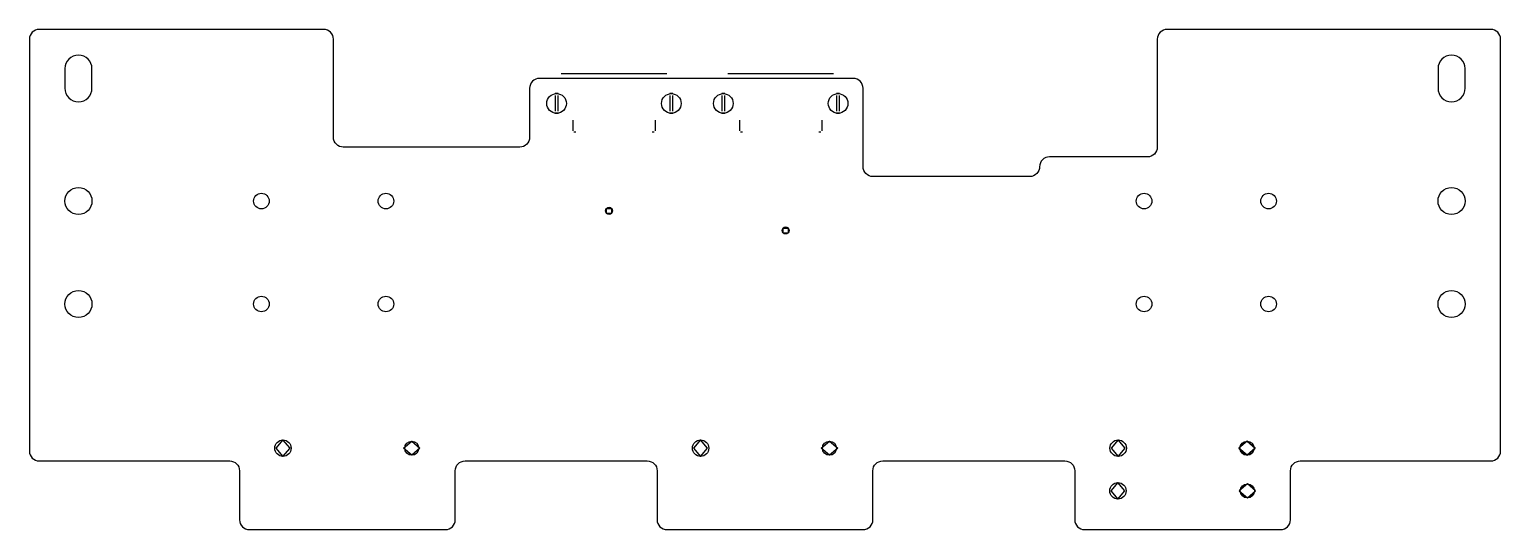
# Model space of a CAD drawing. Header units: millimetres. Extents: x -75 to 75, y -23 to 28.
import ezdxf

# ---------------------------------------------------------------- set-up
doc = ezdxf.new("R2010")
doc.units = ezdxf.units.MM

msp = doc.modelspace()

# ---------------------------------------------------------------- linework, layer by layer
for p, q in [((-20.8, 23.5), (-15.41, 23.5)), ((-15.38, 23.5), (-10, 23.5)), ((-3.8, 23.5), (1.59, 23.5)), ((1.62, 23.5), (7, 23.5)), ((-21.1, 21.45), (-21.4, 21.45)), ((-21.4, 21.25), (-21.4, 19.65)), ((-21.1, 19.65), (-21.1, 21.25)), ((-9.4, 21.45), (-9.7, 21.45)), ((-9.7, 21.25), (-9.7, 19.65)), ((-9.4, 19.65), (-9.4, 21.25)), ((-4.1, 21.45), (-4.4, 21.45)), ((-4.4, 21.25), (-4.4, 19.65)), ((-4.1, 19.65), (-4.1, 21.25)), ((7.6, 21.45), (7.3, 21.45)), ((7.3, 21.25), (7.3, 19.65)), ((7.6, 19.65), (7.6, 21.25)), ((-21.4, 19.45), (-21.1, 19.45)), ((-19.6, 18.75), (-19.6, 17.65)), ((-11.2, 18.75), (-11.2, 17.65)), ((-9.7, 19.45), (-9.4, 19.45)), ((-4.4, 19.45), (-4.1, 19.45)), ((-2.6, 18.75), (-2.6, 17.65)), ((5.8, 18.75), (5.8, 17.65)), ((7.3, 19.45), (7.6, 19.45)), ((-19.5, 17.55), (-19.3, 17.55)), ((-11.5, 17.55), (-11.3, 17.55)), ((-2.5, 17.55), (-2.3, 17.55)), ((5.5, 17.55), (5.7, 17.55))]:
    msp.add_line(p, q)
for points in [[(-44, 27, 0.414214), (-45, 28), (-74, 28, 0.414214), (-75, 27), (-75, -15, 0.414214), (-74, -16), (-54.58, -16, -0.414214), (-53.58, -17), (-53.58, -22, 0.414214), (-52.58, -23), (-32.58, -23, 0.414214), (-31.58, -22), (-31.58, -17, -0.414214), (-30.58, -16), (-12, -16, -0.414214), (-11, -17), (-11, -22, 0.414214), (-10, -23), (10, -23, 0.414214), (11, -22), (11, -17, -0.414214), (12, -16), (30.58, -16, -0.414214), (31.58, -17), (31.58, -22, 0.414214), (32.58, -23), (52.58, -23, 0.414214), (53.58, -22), (53.58, -17, -0.414214), (54.58, -16), (74, -16, 0.414214), (75, -15), (75, 27, 0.414214), (74, 28), (41, 28, 0.414214), (40, 27), (40, 16, -0.414214), (39, 15), (29, 15, 0.414214), (28, 14, -0.414214), (27, 13), (11, 13, -0.414214), (10, 14), (10, 22, 0.414214), (9, 23), (-23, 23, 0.414214), (-24, 22), (-24, 17, -0.414214), (-25, 16), (-43, 16, -0.414214), (-44, 17)], [(-68.62, 24, 1), (-71.38, 24), (-71.38, 22, 1), (-68.62, 22)], [(71.38, 24, 1), (68.62, 24), (68.62, 22, 1), (71.38, 22)]]:
    msp.add_lwpolyline(points, format="xyb", close=True)
for points in [[(-15.65, 9.24), (-16.15, 9.24), (-16.15, 9.75), (-15.65, 9.75)], [(2.35, 7.75), (2.35, 7.24), (1.85, 7.24), (1.85, 7.75)], [(-49.15, -15.54), (-48.43, -14.7), (-49.15, -13.86), (-49.87, -14.7)], [(-35.18, -14.7), (-36.01, -15.42), (-36.85, -14.7), (-36.01, -13.98)], [(-6.57, -15.54), (-5.85, -14.7), (-6.57, -13.86), (-7.29, -14.7)], [(6.57, -15.42), (5.73, -14.7), (6.57, -13.98), (7.41, -14.7)], [(36.01, -15.54), (36.73, -14.7), (36.01, -13.86), (35.29, -14.7)], [(49.15, -13.98), (48.32, -14.7), (49.15, -15.42), (49.99, -14.7)], [(49.15, -13.98), (48.32, -14.7), (49.15, -15.42), (49.99, -14.7)], [(35.98, -19.89), (36.7, -19.05), (35.98, -18.21), (35.26, -19.05)], [(49.18, -18.33), (48.35, -19.05), (49.18, -19.77), (50.02, -19.05)]]:
    msp.add_lwpolyline(points, close=True)
msp.add_lwpolyline([(49.15, -13.98), (49.99, -14.7), (49.15, -15.42), (48.32, -14.7)])
for centre, radius in [((-21.25, 20.45), 1), ((-9.55, 20.45), 1), ((-4.25, 20.45), 1), ((7.45, 20.45), 1), ((-70, 10.5), 1.38), ((-51.35, 10.5), 0.794), ((-38.65, 10.5), 0.794), ((38.65, 10.5), 0.794), ((51.35, 10.5), 0.794), ((70, 10.5), 1.38), ((-15.9, 9.5), 0.359), ((2.1, 7.5), 0.359), ((-70, 0), 1.38), ((-51.35, 0), 0.794), ((-38.65, 0), 0.794), ((38.65, 0), 0.794), ((51.35, 0), 0.794), ((70, 0), 1.38), ((-49.15, -14.7), 0.835), ((-36.01, -14.7), 0.719), ((-6.57, -14.7), 0.835), ((6.57, -14.7), 0.719), ((36.01, -14.7), 0.835), ((49.15, -14.7), 0.719), ((35.98, -19.05), 0.835), ((49.18, -19.05), 0.719)]:
    msp.add_circle(centre, radius)

doc.saveas('drawing.dxf')
